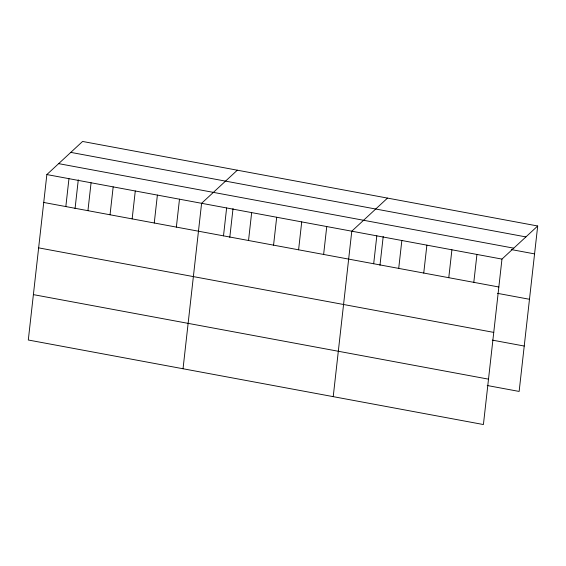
<?xml version="1.0" encoding="UTF-8"?>
<svg xmlns="http://www.w3.org/2000/svg" width="566" height="566" viewBox="0 0 566 566"><rect width="100%" height="100%" fill="white"/><g stroke="black" fill="none" stroke-linecap="round" stroke-linejoin="round"><path stroke-width="0.85" d="M46.858 174.561L28.3 340.01L483.414 424.542L501.971 259.094L537.7 225.99L82.586 141.458L46.858 174.561L501.971 259.094M65.833 206.576L68.96 178.672M75.052 208.642L78.285 179.832M87.942 210.679L91.069 182.776M110.045 214.783L113.172 186.879M132.147 218.893L135.281 190.99M154.256 222.997L157.383 195.093M176.359 227.1L179.493 199.197M183.037 368.756L201.595 203.307L237.324 170.196M223.499 235.859L226.626 207.955M229.789 237.38L233.022 208.578M248.531 240.508L251.658 212.604M273.562 245.156L276.689 217.252M298.593 249.804L301.72 221.9M323.625 254.452L326.752 226.549M333.225 396.646L351.783 231.197L387.512 198.093M373.687 263.749L376.815 235.845M379.977 265.277L383.21 236.468M398.712 268.404L401.846 240.5M423.743 273.053L426.877 245.149M448.774 277.701L451.909 249.797M473.806 282.349L476.94 254.445M537.7 225.99L519.142 391.439L487.206 385.503M70.8 152.381L525.906 236.913M58.652 163.638L513.758 248.17M511.268 249.564L534.573 253.893M43.731 202.465L498.837 286.997M497.542 293.351L529.479 299.28M38.637 247.858L493.75 332.391M492.3 340.116L524.236 346.045M33.394 294.624L488.5 379.156"/></g></svg>
